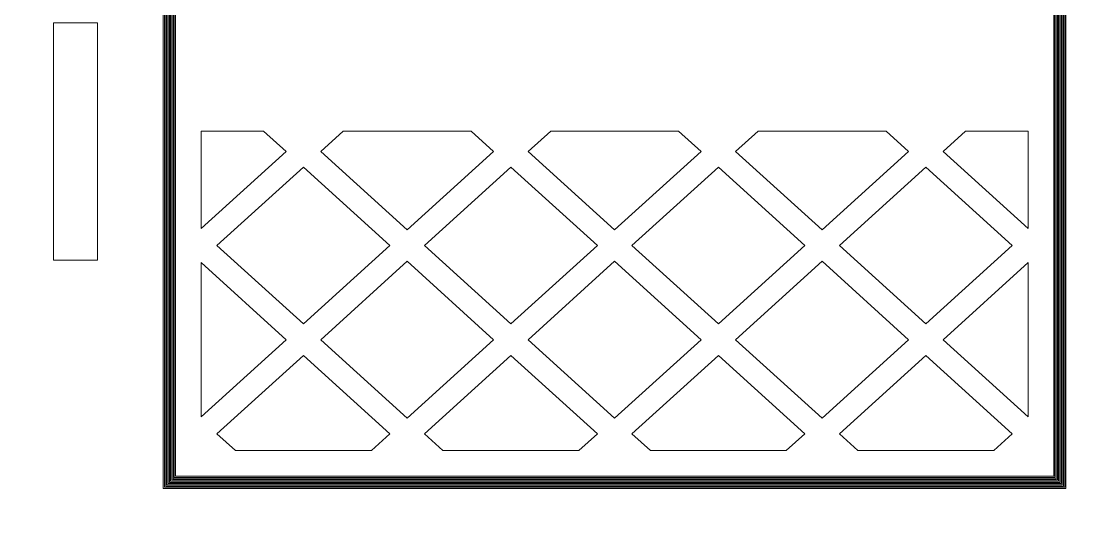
# Model space of a CAD drawing. Header units: millimetres. Extents: x -516 to 781, y -366 to 225.
# Drawn here: x -425.3 to -339, y -219.3 to -177.7 of the extents above; entities that cross this region are included whole.
import ezdxf

# ---------------------------------------------------------------- set-up
doc = ezdxf.new("R2010")
doc.units = ezdxf.units.MM
doc.header["$MEASUREMENT"] = 0
doc.layers.add('Layer 1', color=7, linetype='Continuous')

msp = doc.modelspace()

# ---------------------------------------------------------------- linework, layer by layer
at = {"layer": 'Layer 1', "color": 240, "lineweight": 9}
for points, knots in [([(-503.2768, -270.3399), (-503.2768, -270.3399), (-250.2612, -270.3399), (-250.2612, -270.3399), (-250.2612, -270.3399), (-250.2612, -270.3399), (-244.9901, -270.3399), (-244.9901, -270.3399), (-244.9901, -270.3399), (-244.9901, -270.3399), (-237.669, -270.3399), (-237.669, -270.3399), (-237.669, -270.3399), (-237.669, -270.3399), (-237.669, 6.5338), (-237.669, 6.5338), (-237.669, 6.5338), (-330.8883, -12.3792), (-423.6201, -12.3179), (-515.869, 6.5338), (-515.869, 6.5338), (-515.869, 6.5338), (-515.869, -270.3399), (-515.869, -270.3399), (-515.869, -270.3399), (-515.869, -270.3399), (-508.5479, -270.3399), (-508.5479, -270.3399), (-508.5479, -270.3399), (-508.5479, -270.3399), (-503.2768, -270.3399), (-503.2768, -270.3399)], [0, 0, 0, 0, 0.1111111, 0.1111111, 0.1111111, 0.1111111, 0.2222222, 0.2222222, 0.2222222, 0.2222222, 0.3333333, 0.3333333, 0.3333333, 0.3333333, 0.4444444, 0.4444444, 0.4444444, 0.4444444, 0.5555556, 0.5555556, 0.5555556, 0.5555556, 0.6666667, 0.6666667, 0.6666667, 0.6666667, 0.7777778, 0.7777778, 0.7777778, 0.7777778, 1, 1, 1, 1]), ([(-419.069, -177.7871), (-419.069, -177.7871), (-422.669, -177.7871), (-422.669, -177.7871), (-422.669, -177.7871), (-422.669, -177.7871), (-422.669, -197.1751), (-422.669, -197.1751), (-422.669, -197.1751), (-422.669, -197.1751), (-419.069, -197.1751), (-419.069, -197.1751), (-419.069, -197.1751), (-419.069, -197.1751), (-419.069, -177.7871), (-419.069, -177.7871)], [0, 0, 0, 0, 0.2, 0.2, 0.2, 0.2, 0.4, 0.4, 0.4, 0.4, 0.6, 0.6, 0.6, 0.6, 1, 1, 1, 1]), ([(-410.5861, -194.6011), (-410.5861, -194.6011), (-403.6391, -188.3067), (-403.6391, -188.3067), (-403.6391, -188.3067), (-403.6391, -188.3067), (-405.4812, -186.6377), (-405.4812, -186.6377), (-405.4812, -186.6377), (-405.4812, -186.6377), (-410.5861, -186.6377), (-410.5861, -186.6377), (-410.5861, -186.6377), (-410.5861, -186.6377), (-410.5861, -194.6011), (-410.5861, -194.6011)], [0, 0, 0, 0, 0.2, 0.2, 0.2, 0.2, 0.4, 0.4, 0.4, 0.4, 0.6, 0.6, 0.6, 0.6, 1, 1, 1, 1]), ([(-393.7396, -194.7135), (-393.7396, -194.7135), (-386.6685, -188.3067), (-386.6685, -188.3067), (-386.6685, -188.3067), (-386.6685, -188.3067), (-388.5106, -186.6377), (-388.5106, -186.6377), (-388.5106, -186.6377), (-388.5106, -186.6377), (-398.9686, -186.6377), (-398.9686, -186.6377), (-398.9686, -186.6377), (-398.9686, -186.6377), (-400.8107, -188.3067), (-400.8107, -188.3067), (-400.8107, -188.3067), (-400.8107, -188.3067), (-393.7396, -194.7135), (-393.7396, -194.7135)], [0, 0, 0, 0, 0.1666667, 0.1666667, 0.1666667, 0.1666667, 0.3333333, 0.3333333, 0.3333333, 0.3333333, 0.5, 0.5, 0.5, 0.5, 0.6666667, 0.6666667, 0.6666667, 0.6666667, 1, 1, 1, 1]), ([(-383.8401, -188.3067), (-383.8401, -188.3067), (-376.769, -194.7135), (-376.769, -194.7135), (-376.769, -194.7135), (-376.769, -194.7135), (-369.698, -188.3067), (-369.698, -188.3067), (-369.698, -188.3067), (-369.698, -188.3067), (-371.5401, -186.6377), (-371.5401, -186.6377), (-371.5401, -186.6377), (-371.5401, -186.6377), (-381.998, -186.6377), (-381.998, -186.6377), (-381.998, -186.6377), (-381.998, -186.6377), (-383.8401, -188.3067), (-383.8401, -188.3067)], [0, 0, 0, 0, 0.1666667, 0.1666667, 0.1666667, 0.1666667, 0.3333333, 0.3333333, 0.3333333, 0.3333333, 0.5, 0.5, 0.5, 0.5, 0.6666667, 0.6666667, 0.6666667, 0.6666667, 1, 1, 1, 1]), ([(-366.8695, -188.3067), (-366.8695, -188.3067), (-359.7985, -194.7135), (-359.7985, -194.7135), (-359.7985, -194.7135), (-359.7985, -194.7135), (-352.7274, -188.3067), (-352.7274, -188.3067), (-352.7274, -188.3067), (-352.7274, -188.3067), (-354.5695, -186.6377), (-354.5695, -186.6377), (-354.5695, -186.6377), (-354.5695, -186.6377), (-365.0274, -186.6377), (-365.0274, -186.6377), (-365.0274, -186.6377), (-365.0274, -186.6377), (-366.8695, -188.3067), (-366.8695, -188.3067)], [0, 0, 0, 0, 0.1666667, 0.1666667, 0.1666667, 0.1666667, 0.3333333, 0.3333333, 0.3333333, 0.3333333, 0.5, 0.5, 0.5, 0.5, 0.6666667, 0.6666667, 0.6666667, 0.6666667, 1, 1, 1, 1]), ([(-349.899, -188.3067), (-349.899, -188.3067), (-342.952, -194.601), (-342.952, -194.601), (-342.952, -194.601), (-342.952, -194.601), (-342.952, -186.6377), (-342.952, -186.6377), (-342.952, -186.6377), (-342.952, -186.6377), (-348.0569, -186.6377), (-348.0569, -186.6377), (-348.0569, -186.6377), (-348.0569, -186.6377), (-349.899, -188.3067), (-349.899, -188.3067)], [0, 0, 0, 0, 0.2, 0.2, 0.2, 0.2, 0.4, 0.4, 0.4, 0.4, 0.6, 0.6, 0.6, 0.6, 1, 1, 1, 1]), ([(-402.2249, -202.4017), (-402.2249, -202.4017), (-395.1538, -195.9948), (-395.1538, -195.9948), (-395.1538, -195.9948), (-395.1538, -195.9948), (-402.2249, -189.5881), (-402.2249, -189.5881), (-402.2249, -189.5881), (-402.2249, -189.5881), (-409.2959, -195.9948), (-409.2959, -195.9948), (-409.2959, -195.9948), (-409.2959, -195.9948), (-402.2249, -202.4017), (-402.2249, -202.4017)], [0, 0, 0, 0, 0.2, 0.2, 0.2, 0.2, 0.4, 0.4, 0.4, 0.4, 0.6, 0.6, 0.6, 0.6, 1, 1, 1, 1]), ([(-385.2543, -202.4017), (-385.2543, -202.4017), (-378.1832, -195.9948), (-378.1832, -195.9948), (-378.1832, -195.9948), (-378.1832, -195.9948), (-385.2543, -189.5881), (-385.2543, -189.5881), (-385.2543, -189.5881), (-385.2543, -189.5881), (-392.3254, -195.9948), (-392.3254, -195.9948), (-392.3254, -195.9948), (-392.3254, -195.9948), (-385.2543, -202.4017), (-385.2543, -202.4017)], [0, 0, 0, 0, 0.2, 0.2, 0.2, 0.2, 0.4, 0.4, 0.4, 0.4, 0.6, 0.6, 0.6, 0.6, 1, 1, 1, 1]), ([(-375.3548, -195.9948), (-375.3548, -195.9948), (-368.2837, -202.4017), (-368.2837, -202.4017), (-368.2837, -202.4017), (-368.2837, -202.4017), (-361.2127, -195.9948), (-361.2127, -195.9948), (-361.2127, -195.9948), (-361.2127, -195.9948), (-368.2837, -189.5881), (-368.2837, -189.5881), (-368.2837, -189.5881), (-368.2837, -189.5881), (-375.3548, -195.9948), (-375.3548, -195.9948)], [0, 0, 0, 0, 0.2, 0.2, 0.2, 0.2, 0.4, 0.4, 0.4, 0.4, 0.6, 0.6, 0.6, 0.6, 1, 1, 1, 1]), ([(-358.3842, -195.9948), (-358.3842, -195.9948), (-351.3132, -202.4017), (-351.3132, -202.4017), (-351.3132, -202.4017), (-351.3132, -202.4017), (-344.2421, -195.9948), (-344.2421, -195.9948), (-344.2421, -195.9948), (-344.2421, -195.9948), (-351.3132, -189.5881), (-351.3132, -189.5881), (-351.3132, -189.5881), (-351.3132, -189.5881), (-358.3842, -195.9948), (-358.3842, -195.9948)], [0, 0, 0, 0, 0.2, 0.2, 0.2, 0.2, 0.4, 0.4, 0.4, 0.4, 0.6, 0.6, 0.6, 0.6, 1, 1, 1, 1]), ([(-410.5861, -209.9775), (-410.5861, -209.9775), (-403.6391, -203.683), (-403.6391, -203.683), (-403.6391, -203.683), (-403.6391, -203.683), (-410.5861, -197.3886), (-410.5861, -197.3886), (-410.5861, -197.3886), (-410.5861, -197.3886), (-410.5861, -209.9775), (-410.5861, -209.9775)], [0, 0, 0, 0, 0.25, 0.25, 0.25, 0.25, 0.5, 0.5, 0.5, 0.5, 1, 1, 1, 1]), ([(-393.7396, -210.0899), (-393.7396, -210.0899), (-386.6685, -203.683), (-386.6685, -203.683), (-386.6685, -203.683), (-386.6685, -203.683), (-393.7396, -197.2763), (-393.7396, -197.2763), (-393.7396, -197.2763), (-393.7396, -197.2763), (-400.8107, -203.683), (-400.8107, -203.683), (-400.8107, -203.683), (-400.8107, -203.683), (-393.7396, -210.0899), (-393.7396, -210.0899)], [0, 0, 0, 0, 0.2, 0.2, 0.2, 0.2, 0.4, 0.4, 0.4, 0.4, 0.6, 0.6, 0.6, 0.6, 1, 1, 1, 1]), ([(-383.8401, -203.683), (-383.8401, -203.683), (-376.769, -210.0899), (-376.769, -210.0899), (-376.769, -210.0899), (-376.769, -210.0899), (-369.698, -203.683), (-369.698, -203.683), (-369.698, -203.683), (-369.698, -203.683), (-376.769, -197.2763), (-376.769, -197.2763), (-376.769, -197.2763), (-376.769, -197.2763), (-383.8401, -203.683), (-383.8401, -203.683)], [0, 0, 0, 0, 0.2, 0.2, 0.2, 0.2, 0.4, 0.4, 0.4, 0.4, 0.6, 0.6, 0.6, 0.6, 1, 1, 1, 1]), ([(-366.8695, -203.683), (-366.8695, -203.683), (-359.7985, -210.0899), (-359.7985, -210.0899), (-359.7985, -210.0899), (-359.7985, -210.0899), (-352.7274, -203.683), (-352.7274, -203.683), (-352.7274, -203.683), (-352.7274, -203.683), (-359.7985, -197.2763), (-359.7985, -197.2763), (-359.7985, -197.2763), (-359.7985, -197.2763), (-366.8695, -203.683), (-366.8695, -203.683)], [0, 0, 0, 0, 0.2, 0.2, 0.2, 0.2, 0.4, 0.4, 0.4, 0.4, 0.6, 0.6, 0.6, 0.6, 1, 1, 1, 1]), ([(-349.899, -203.683), (-349.899, -203.683), (-342.952, -209.9775), (-342.952, -209.9775), (-342.952, -209.9775), (-342.952, -209.9775), (-342.952, -197.3887), (-342.952, -197.3887), (-342.952, -197.3887), (-342.952, -197.3887), (-349.899, -203.683), (-349.899, -203.683)], [0, 0, 0, 0, 0.25, 0.25, 0.25, 0.25, 0.5, 0.5, 0.5, 0.5, 1, 1, 1, 1]), ([(-407.7817, -212.7432), (-407.7817, -212.7432), (-396.668, -212.7432), (-396.668, -212.7432), (-396.668, -212.7432), (-396.668, -212.7432), (-395.1538, -211.3712), (-395.1538, -211.3712), (-395.1538, -211.3712), (-395.1538, -211.3712), (-402.2249, -204.9644), (-402.2249, -204.9644), (-402.2249, -204.9644), (-402.2249, -204.9644), (-409.2959, -211.3712), (-409.2959, -211.3712), (-409.2959, -211.3712), (-409.2959, -211.3712), (-407.7817, -212.7432), (-407.7817, -212.7432)], [0, 0, 0, 0, 0.1666667, 0.1666667, 0.1666667, 0.1666667, 0.3333333, 0.3333333, 0.3333333, 0.3333333, 0.5, 0.5, 0.5, 0.5, 0.6666667, 0.6666667, 0.6666667, 0.6666667, 1, 1, 1, 1]), ([(-390.8112, -212.7432), (-390.8112, -212.7432), (-379.6974, -212.7432), (-379.6974, -212.7432), (-379.6974, -212.7432), (-379.6974, -212.7432), (-378.1832, -211.3712), (-378.1832, -211.3712), (-378.1832, -211.3712), (-378.1832, -211.3712), (-385.2543, -204.9644), (-385.2543, -204.9644), (-385.2543, -204.9644), (-385.2543, -204.9644), (-392.3254, -211.3712), (-392.3254, -211.3712), (-392.3254, -211.3712), (-392.3254, -211.3712), (-390.8112, -212.7432), (-390.8112, -212.7432)], [0, 0, 0, 0, 0.1666667, 0.1666667, 0.1666667, 0.1666667, 0.3333333, 0.3333333, 0.3333333, 0.3333333, 0.5, 0.5, 0.5, 0.5, 0.6666667, 0.6666667, 0.6666667, 0.6666667, 1, 1, 1, 1]), ([(-373.8406, -212.7432), (-373.8406, -212.7432), (-362.7269, -212.7432), (-362.7269, -212.7432), (-362.7269, -212.7432), (-362.7269, -212.7432), (-361.2127, -211.3712), (-361.2127, -211.3712), (-361.2127, -211.3712), (-361.2127, -211.3712), (-368.2837, -204.9644), (-368.2837, -204.9644), (-368.2837, -204.9644), (-368.2837, -204.9644), (-375.3548, -211.3712), (-375.3548, -211.3712), (-375.3548, -211.3712), (-375.3548, -211.3712), (-373.8406, -212.7432), (-373.8406, -212.7432)], [0, 0, 0, 0, 0.1666667, 0.1666667, 0.1666667, 0.1666667, 0.3333333, 0.3333333, 0.3333333, 0.3333333, 0.5, 0.5, 0.5, 0.5, 0.6666667, 0.6666667, 0.6666667, 0.6666667, 1, 1, 1, 1]), ([(-356.87, -212.7432), (-356.87, -212.7432), (-345.7563, -212.7432), (-345.7563, -212.7432), (-345.7563, -212.7432), (-345.7563, -212.7432), (-344.2421, -211.3712), (-344.2421, -211.3712), (-344.2421, -211.3712), (-344.2421, -211.3712), (-351.3132, -204.9644), (-351.3132, -204.9644), (-351.3132, -204.9644), (-351.3132, -204.9644), (-358.3842, -211.3712), (-358.3842, -211.3712), (-358.3842, -211.3712), (-358.3842, -211.3712), (-356.87, -212.7432), (-356.87, -212.7432)], [0, 0, 0, 0, 0.1666667, 0.1666667, 0.1666667, 0.1666667, 0.3333333, 0.3333333, 0.3333333, 0.3333333, 0.5, 0.5, 0.5, 0.5, 0.6666667, 0.6666667, 0.6666667, 0.6666667, 1, 1, 1, 1])]:
    msp.add_open_spline(points, degree=3, knots=knots, dxfattribs=at)
at = {"layer": 'Layer 1', "color": 175, "lineweight": 9}
for points in [[(-410.7316, -93.7336), (-401.5645, -93.3028), (-392.3892, -93.0451), (-383.2123, -92.9627), (-383.2123, -92.9627), (-382.3705, -92.9552), (-381.5286, -92.949), (-380.6868, -92.9444), (-380.6868, -92.9444), (-380.6868, -92.9444), (-380.0432, -92.9409), (-380.0432, -92.9409), (-380.0432, -92.9409), (-378.8216, -92.9343), (-377.6, -92.9333), (-376.3784, -92.9333), (-376.3784, -92.9333), (-376.3784, -92.9333), (-376.2743, -92.9333), (-376.2743, -92.9333), (-376.2743, -92.9333), (-375.0939, -92.9333), (-373.9134, -92.9367), (-372.733, -92.944), (-372.733, -92.944), (-372.733, -92.944), (-371.7949, -92.9498), (-371.7949, -92.9498), (-371.7949, -92.9498), (-371.1514, -92.9537), (-370.5079, -92.9592), (-369.8644, -92.9652), (-369.8644, -92.9652), (-360.8416, -93.0493), (-351.8205, -93.3032), (-342.8072, -93.7247), (-342.8072, -93.7247), (-342.8072, -93.7247), (-339.852, -93.8629), (-339.852, -93.8629), (-339.852, -93.8629), (-339.852, -93.8629), (-339.852, -215.8432), (-339.852, -215.8432), (-339.852, -215.8432), (-339.852, -215.8432), (-413.6861, -215.8432), (-413.6861, -215.8432), (-413.6861, -215.8432), (-413.6861, -215.8432), (-413.6861, -93.8725), (-413.6861, -93.8725), (-413.6861, -93.8725), (-413.6861, -93.8725), (-410.7316, -93.7336), (-410.7316, -93.7336)], [(-413.5861, -93.9679), (-413.5861, -93.9679), (-413.5861, -215.7432), (-413.5861, -215.7432), (-413.5861, -215.7432), (-413.5861, -215.7432), (-339.952, -215.7432), (-339.952, -215.7432), (-339.952, -215.7432), (-339.952, -215.7432), (-339.952, -93.9583), (-339.952, -93.9583), (-339.952, -93.9583), (-339.952, -93.9583), (-342.8119, -93.8246), (-342.8119, -93.8246), (-342.8119, -93.8246), (-351.8239, -93.4031), (-360.8438, -93.1493), (-369.8653, -93.0652), (-369.8653, -93.0652), (-370.5087, -93.0592), (-371.1521, -93.0538), (-371.7955, -93.0498), (-371.7955, -93.0498), (-371.7955, -93.0498), (-372.7336, -93.044), (-372.7336, -93.044), (-372.7336, -93.044), (-373.9138, -93.0367), (-375.0941, -93.0333), (-376.2743, -93.0333), (-376.2743, -93.0333), (-376.2743, -93.0333), (-376.3784, -93.0333), (-376.3784, -93.0333), (-376.3784, -93.0333), (-377.5998, -93.0333), (-378.8212, -93.0343), (-380.0427, -93.0409), (-380.0427, -93.0409), (-380.0427, -93.0409), (-380.6863, -93.0444), (-380.6863, -93.0444), (-380.6863, -93.0444), (-381.528, -93.049), (-382.3697, -93.0551), (-383.2114, -93.0627), (-383.2114, -93.0627), (-392.387, -93.145), (-401.561, -93.4026), (-410.7269, -93.8335), (-410.7269, -93.8335), (-410.7269, -93.8335), (-413.5861, -93.9679), (-413.5861, -93.9679)], [(-413.4861, -94.0633), (-413.4861, -94.0633), (-413.4861, -215.6432), (-413.4861, -215.6432), (-413.4861, -215.6432), (-413.4861, -215.6432), (-340.052, -215.6432), (-340.052, -215.6432), (-340.052, -215.6432), (-340.052, -215.6432), (-340.052, -94.0538), (-340.052, -94.0538), (-340.052, -94.0538), (-340.052, -94.0538), (-342.8165, -93.9245), (-342.8165, -93.9245), (-342.8165, -93.9245), (-351.8273, -93.5031), (-360.846, -93.2493), (-369.8663, -93.1652), (-369.8663, -93.1652), (-370.5095, -93.1592), (-371.1528, -93.1538), (-371.7961, -93.1498), (-371.7961, -93.1498), (-371.7961, -93.1498), (-372.7342, -93.144), (-372.7342, -93.144), (-372.7342, -93.144), (-373.9142, -93.1367), (-375.0943, -93.1333), (-376.2743, -93.1333), (-376.2743, -93.1333), (-376.2743, -93.1333), (-376.3784, -93.1333), (-376.3784, -93.1333), (-376.3784, -93.1333), (-377.5996, -93.1333), (-378.8209, -93.1343), (-380.0421, -93.1409), (-380.0421, -93.1409), (-380.0421, -93.1409), (-380.6857, -93.1444), (-380.6857, -93.1444), (-380.6857, -93.1444), (-381.5273, -93.149), (-382.3689, -93.1551), (-383.2105, -93.1627), (-383.2105, -93.1627), (-392.3849, -93.245), (-401.5576, -93.5025), (-410.7222, -93.9334), (-410.7222, -93.9334), (-410.7222, -93.9334), (-413.4861, -94.0633), (-413.4861, -94.0633)], [(-413.3861, -94.1587), (-413.3861, -94.1587), (-413.3861, -215.5432), (-413.3861, -215.5432), (-413.3861, -215.5432), (-413.3861, -215.5432), (-340.152, -215.5432), (-340.152, -215.5432), (-340.152, -215.5432), (-340.152, -215.5432), (-340.152, -94.1492), (-340.152, -94.1492), (-340.152, -94.1492), (-340.152, -94.1492), (-342.8212, -94.0244), (-342.8212, -94.0244), (-342.8212, -94.0244), (-351.8308, -93.603), (-360.8482, -93.3493), (-369.8672, -93.2652), (-369.8672, -93.2652), (-370.5104, -93.2592), (-371.1536, -93.2538), (-371.7968, -93.2498), (-371.7968, -93.2498), (-371.7968, -93.2498), (-372.7349, -93.244), (-372.7349, -93.244), (-372.7349, -93.244), (-373.9147, -93.2367), (-375.0945, -93.2333), (-376.2743, -93.2333), (-376.2743, -93.2333), (-376.2743, -93.2333), (-376.3784, -93.2333), (-376.3784, -93.2333), (-376.3784, -93.2333), (-377.5995, -93.2333), (-378.8205, -93.2343), (-380.0416, -93.2409), (-380.0416, -93.2409), (-380.0416, -93.2409), (-380.6852, -93.2444), (-380.6852, -93.2444), (-380.6852, -93.2444), (-381.5267, -93.249), (-382.3681, -93.2551), (-383.2096, -93.2627), (-383.2096, -93.2627), (-392.3827, -93.345), (-401.5542, -93.6025), (-410.7175, -94.0333), (-410.7175, -94.0333), (-410.7175, -94.0333), (-413.3861, -94.1587), (-413.3861, -94.1587)], [(-413.2861, -94.2541), (-413.2861, -94.2541), (-413.2861, -215.4432), (-413.2861, -215.4432), (-413.2861, -215.4432), (-413.2861, -215.4432), (-340.252, -215.4432), (-340.252, -215.4432), (-340.252, -215.4432), (-340.252, -215.4432), (-340.252, -94.2446), (-340.252, -94.2446), (-340.252, -94.2446), (-340.252, -94.2446), (-342.8259, -94.1243), (-342.8259, -94.1243), (-342.8259, -94.1243), (-351.8342, -93.703), (-360.8504, -93.4492), (-369.8681, -93.3652), (-369.8681, -93.3652), (-370.5112, -93.3592), (-371.1543, -93.3538), (-371.7974, -93.3498), (-371.7974, -93.3498), (-371.7974, -93.3498), (-372.7355, -93.344), (-372.7355, -93.344), (-372.7355, -93.344), (-373.9151, -93.3367), (-375.0947, -93.3333), (-376.2743, -93.3333), (-376.2743, -93.3333), (-376.2743, -93.3333), (-376.3784, -93.3333), (-376.3784, -93.3333), (-376.3784, -93.3333), (-377.5993, -93.3333), (-378.8202, -93.3343), (-380.041, -93.3409), (-380.041, -93.3409), (-380.041, -93.3409), (-380.6846, -93.3444), (-380.6846, -93.3444), (-380.6846, -93.3444), (-381.526, -93.349), (-382.3674, -93.3551), (-383.2087, -93.3627), (-383.2087, -93.3627), (-392.3805, -93.445), (-401.5508, -93.7024), (-410.7128, -94.1332), (-410.7128, -94.1332), (-410.7128, -94.1332), (-413.2861, -94.2541), (-413.2861, -94.2541)], [(-413.1861, -94.3495), (-413.1861, -94.3495), (-413.1861, -215.3432), (-413.1861, -215.3432), (-413.1861, -215.3432), (-413.1861, -215.3432), (-340.352, -215.3432), (-340.352, -215.3432), (-340.352, -215.3432), (-340.352, -215.3432), (-340.352, -94.3401), (-340.352, -94.3401), (-340.352, -94.3401), (-340.352, -94.3401), (-342.8306, -94.2242), (-342.8306, -94.2242), (-342.8306, -94.2242), (-351.8376, -93.8029), (-360.8525, -93.5492), (-369.8691, -93.4652), (-369.8691, -93.4652), (-370.512, -93.4592), (-371.155, -93.4538), (-371.798, -93.4498), (-371.798, -93.4498), (-371.798, -93.4498), (-372.7361, -93.444), (-372.7361, -93.444), (-372.7361, -93.444), (-373.9155, -93.4367), (-375.0949, -93.4333), (-376.2743, -93.4333), (-376.2743, -93.4333), (-376.2743, -93.4333), (-376.3784, -93.4333), (-376.3784, -93.4333), (-376.3784, -93.4333), (-377.5991, -93.4333), (-378.8198, -93.4343), (-380.0405, -93.4409), (-380.0405, -93.4409), (-380.0405, -93.4409), (-380.6841, -93.4444), (-380.6841, -93.4444), (-380.6841, -93.4444), (-381.5253, -93.449), (-382.3666, -93.4551), (-383.2078, -93.4627), (-383.2078, -93.4627), (-392.3784, -93.545), (-401.5473, -93.8024), (-410.7081, -94.233), (-410.7081, -94.233), (-410.7081, -94.233), (-413.1861, -94.3495), (-413.1861, -94.3495)], [(-413.0861, -94.445), (-413.0861, -94.445), (-413.0861, -215.2432), (-413.0861, -215.2432), (-413.0861, -215.2432), (-413.0861, -215.2432), (-340.452, -215.2432), (-340.452, -215.2432), (-340.452, -215.2432), (-340.452, -215.2432), (-340.452, -94.4355), (-340.452, -94.4355), (-340.452, -94.4355), (-340.452, -94.4355), (-342.8352, -94.324), (-342.8352, -94.324), (-342.8352, -94.324), (-351.841, -93.9029), (-360.8547, -93.6492), (-369.87, -93.5652), (-369.87, -93.5652), (-370.5129, -93.5592), (-371.1557, -93.5538), (-371.7986, -93.5498), (-371.7986, -93.5498), (-371.7986, -93.5498), (-372.7367, -93.544), (-372.7367, -93.544), (-372.7367, -93.544), (-373.9159, -93.5367), (-375.0951, -93.5333), (-376.2743, -93.5333), (-376.2743, -93.5333), (-376.2743, -93.5333), (-376.3784, -93.5333), (-376.3784, -93.5333), (-376.3784, -93.5333), (-377.5989, -93.5333), (-378.8194, -93.5343), (-380.0399, -93.5409), (-380.0399, -93.5409), (-380.0399, -93.5409), (-380.6835, -93.5444), (-380.6835, -93.5444), (-380.6835, -93.5444), (-381.5247, -93.549), (-382.3658, -93.5551), (-383.2069, -93.5627), (-383.2069, -93.5627), (-392.3762, -93.645), (-401.5439, -93.9023), (-410.7034, -94.3329), (-410.7034, -94.3329), (-410.7034, -94.3329), (-413.0861, -94.445), (-413.0861, -94.445)], [(-412.9861, -94.5404), (-412.9861, -94.5404), (-412.9861, -215.1432), (-412.9861, -215.1432), (-412.9861, -215.1432), (-412.9861, -215.1432), (-340.552, -215.1432), (-340.552, -215.1432), (-340.552, -215.1432), (-340.552, -215.1432), (-340.552, -94.5309), (-340.552, -94.5309), (-340.552, -94.5309), (-340.552, -94.5309), (-342.8399, -94.4239), (-342.8399, -94.4239), (-342.8399, -94.4239), (-351.8445, -94.0028), (-360.8569, -93.7492), (-369.8709, -93.6652), (-369.8709, -93.6652), (-370.5137, -93.6592), (-371.1565, -93.6538), (-371.7992, -93.6498), (-371.7992, -93.6498), (-371.7992, -93.6498), (-372.7373, -93.644), (-372.7373, -93.644), (-372.7373, -93.644), (-373.9163, -93.6367), (-375.0953, -93.6333), (-376.2743, -93.6333), (-376.2743, -93.6333), (-376.2743, -93.6333), (-376.3784, -93.6333), (-376.3784, -93.6333), (-376.3784, -93.6333), (-377.5987, -93.6333), (-378.8191, -93.6343), (-380.0394, -93.6409), (-380.0394, -93.6409), (-380.0394, -93.6409), (-380.683, -93.6444), (-380.683, -93.6444), (-380.683, -93.6444), (-381.524, -93.649), (-382.365, -93.6551), (-383.206, -93.6627), (-383.206, -93.6627), (-392.374, -93.7449), (-401.5405, -94.0023), (-410.6987, -94.4328), (-410.6987, -94.4328), (-410.6987, -94.4328), (-412.9861, -94.5404), (-412.9861, -94.5404)], [(-412.8861, -94.6358), (-412.8861, -94.6358), (-412.8861, -215.0432), (-412.8861, -215.0432), (-412.8861, -215.0432), (-412.8861, -215.0432), (-340.652, -215.0432), (-340.652, -215.0432), (-340.652, -215.0432), (-340.652, -215.0432), (-340.652, -94.6264), (-340.652, -94.6264), (-340.652, -94.6264), (-340.652, -94.6264), (-342.8446, -94.5238), (-342.8446, -94.5238), (-342.8446, -94.5238), (-351.8479, -94.1028), (-360.8591, -93.8492), (-369.8719, -93.7652), (-369.8719, -93.7652), (-370.5145, -93.7592), (-371.1572, -93.7538), (-371.7998, -93.7498), (-371.7998, -93.7498), (-371.7998, -93.7498), (-372.7379, -93.744), (-372.7379, -93.744), (-372.7379, -93.744), (-373.9167, -93.7367), (-375.0955, -93.7333), (-376.2743, -93.7333), (-376.2743, -93.7333), (-376.2743, -93.7333), (-376.3784, -93.7333), (-376.3784, -93.7333), (-376.3784, -93.7333), (-377.5986, -93.7333), (-378.8187, -93.7343), (-380.0388, -93.7409), (-380.0388, -93.7409), (-380.0388, -93.7409), (-380.6824, -93.7444), (-380.6824, -93.7444), (-380.6824, -93.7444), (-381.5234, -93.749), (-382.3642, -93.7551), (-383.2051, -93.7627), (-383.2051, -93.7627), (-392.3719, -93.8449), (-401.537, -94.1022), (-410.694, -94.5327), (-410.694, -94.5327), (-410.694, -94.5327), (-412.8861, -94.6358), (-412.8861, -94.6358)], [(-412.7861, -94.7312), (-412.7861, -94.7312), (-412.7861, -214.9432), (-412.7861, -214.9432), (-412.7861, -214.9432), (-412.7861, -214.9432), (-340.752, -214.9432), (-340.752, -214.9432), (-340.752, -214.9432), (-340.752, -214.9432), (-340.752, -94.7218), (-340.752, -94.7218), (-340.752, -94.7218), (-340.752, -94.7218), (-342.8492, -94.6237), (-342.8492, -94.6237), (-342.8492, -94.6237), (-351.8513, -94.2027), (-360.8613, -93.9492), (-369.8728, -93.8652), (-369.8728, -93.8652), (-370.5153, -93.8592), (-371.1579, -93.8538), (-371.8005, -93.8498), (-371.8005, -93.8498), (-371.8005, -93.8498), (-372.7386, -93.844), (-372.7386, -93.844), (-372.7386, -93.844), (-373.9171, -93.8367), (-375.0957, -93.8333), (-376.2743, -93.8333), (-376.2743, -93.8333), (-376.2743, -93.8333), (-376.3784, -93.8333), (-376.3784, -93.8333), (-376.3784, -93.8333), (-377.5984, -93.8333), (-378.8183, -93.8343), (-380.0383, -93.8409), (-380.0383, -93.8409), (-380.0383, -93.8409), (-380.6819, -93.8444), (-380.6819, -93.8444), (-380.6819, -93.8444), (-381.5227, -93.849), (-382.3635, -93.8551), (-383.2042, -93.8627), (-383.2042, -93.8627), (-392.3697, -93.9449), (-401.5336, -94.2022), (-410.6893, -94.6326), (-410.6893, -94.6326), (-410.6893, -94.6326), (-412.7861, -94.7312), (-412.7861, -94.7312)], [(-412.6861, -94.8266), (-412.6861, -94.8266), (-412.6861, -214.8432), (-412.6861, -214.8432), (-412.6861, -214.8432), (-412.6861, -214.8432), (-340.852, -214.8432), (-340.852, -214.8432), (-340.852, -214.8432), (-340.852, -214.8432), (-340.852, -94.8172), (-340.852, -94.8172), (-340.852, -94.8172), (-340.852, -94.8172), (-342.8539, -94.7236), (-342.8539, -94.7236), (-342.8539, -94.7236), (-351.8547, -94.3027), (-360.8634, -94.0491), (-369.8737, -93.9652), (-369.8737, -93.9652), (-370.5162, -93.9592), (-371.1586, -93.9538), (-371.8011, -93.9498), (-371.8011, -93.9498), (-371.8011, -93.9498), (-372.7392, -93.944), (-372.7392, -93.944), (-372.7392, -93.944), (-373.9175, -93.9367), (-375.0959, -93.9333), (-376.2743, -93.9333), (-376.2743, -93.9333), (-376.2743, -93.9333), (-376.3784, -93.9333), (-376.3784, -93.9333), (-376.3784, -93.9333), (-377.5982, -93.9333), (-378.818, -93.9343), (-380.0378, -93.9409), (-380.0378, -93.9409), (-380.0378, -93.9409), (-380.6814, -93.9444), (-380.6814, -93.9444), (-380.6814, -93.9444), (-381.522, -93.949), (-382.3627, -93.9551), (-383.2033, -93.9627), (-383.2033, -93.9627), (-392.3675, -94.0449), (-401.5302, -94.3021), (-410.6846, -94.7325), (-410.6846, -94.7325), (-410.6846, -94.7325), (-412.6861, -94.8266), (-412.6861, -94.8266)]]:
    msp.add_open_spline(points, degree=3, knots=[0, 0, 0, 0, 0.0666667, 0.0666667, 0.0666667, 0.0666667, 0.1333333, 0.1333333, 0.1333333, 0.1333333, 0.2, 0.2, 0.2, 0.2, 0.2666667, 0.2666667, 0.2666667, 0.2666667, 0.3333333, 0.3333333, 0.3333333, 0.3333333, 0.4, 0.4, 0.4, 0.4, 0.4666667, 0.4666667, 0.4666667, 0.4666667, 0.5333333, 0.5333333, 0.5333333, 0.5333333, 0.6, 0.6, 0.6, 0.6, 0.6666667, 0.6666667, 0.6666667, 0.6666667, 0.7333333, 0.7333333, 0.7333333, 0.7333333, 0.8, 0.8, 0.8, 0.8, 0.8666667, 0.8666667, 0.8666667, 0.8666667, 1, 1, 1, 1], dxfattribs=at)

doc.saveas('drawing.dxf')
